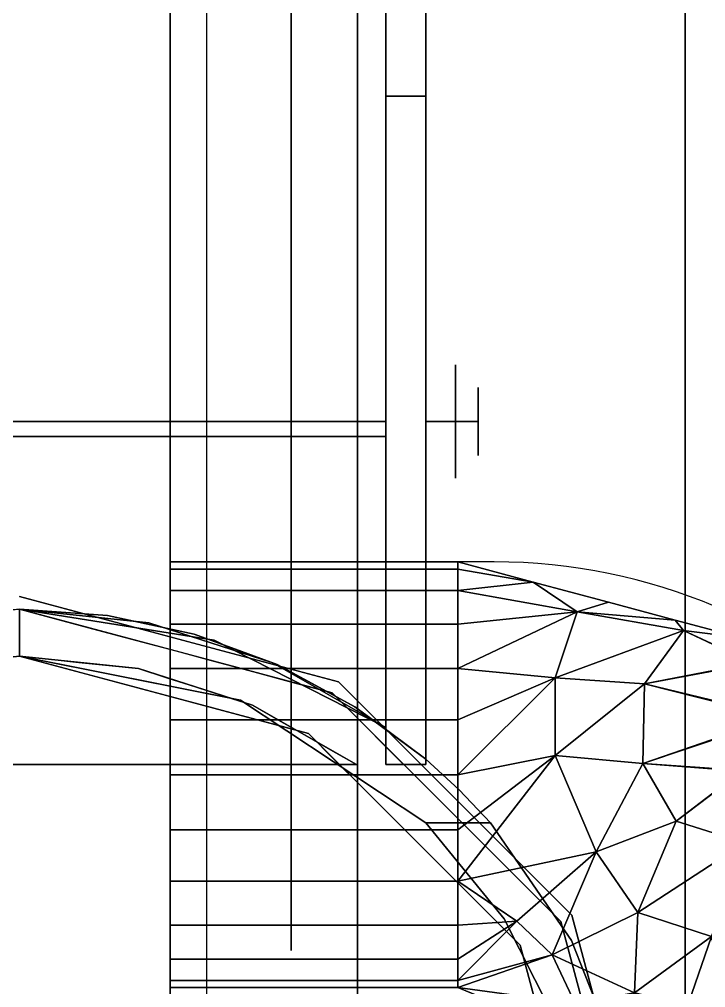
# Model space of a CAD drawing. Header units: millimetres. Extents: x -2 to 771, y -886 to 7.
# Drawn here: x 690.5 to 729.1, y -136.9 to -82.3 of the extents above; entities that cross this region are included whole.
import ezdxf

# ---------------------------------------------------------------- set-up
doc = ezdxf.new("R2010")
doc.units = ezdxf.units.MM
for name, color, linetype in [('IQ_200_2D', 1, 'Continuous'), ('IQ_200_3D', 1, 'Continuous'), ('IQ_204_2D', 7, 'Continuous'), ('IQ_204_3D', 7, 'Continuous')]:
    doc.layers.add(name, color=color, linetype=linetype)

msp = doc.modelspace()

# ---------------------------------------------------------------- linework, layer by layer
at = {"layer": 'IQ_200_2D'}
msp.add_line((701, -27.5), (701, -817.5), dxfattribs=at)
at = {"layer": 'IQ_200_3D'}
for points, invisible_edges in [([(767.956, -60, 157), (-2.044, -825, 157), (-2.044, -60, 157), (57.956, 0, 157)], 13), ([(-2.044, -60, 190), (-2.044, -825, 190), (767.956, -60, 190), (57.956, 0, 190)], 14), ([(-2.044, -825, 157), (767.956, -60, 157), (767.956, -825, 157), (707.956, -885, 157)], 13), ([(767.956, -825, 190), (767.956, -60, 190), (-2.044, -825, 190), (707.956, -885, 190)], 14), ([(727.956, -845, 150), (37.956, -845, 150), (37.956, -80, 150), (727.956, -80, 150)], 5)]:
    msp.add_3dface(points, dxfattribs=dict(at, invisible_edges=invisible_edges))
for points in [[(698.956, -63.897, 1570), (698.956, -777.097, 1570), (698.956, -817.5, 1470), (698.956, -27.5, 1470)], [(698.956, -817.5, 1470), (698.956, -817.5, 190), (698.956, -27.5, 190), (698.956, -27.5, 1470)], [(698.956, -777.097, 1570), (698.956, -63.897, 1570), (66.956, -63.897, 1570), (66.956, -777.097, 1570)], [(727.956, -845, 157), (727.956, -845, 150), (727.956, -80, 150), (727.956, -80, 157)]]:
    msp.add_3dface(points, dxfattribs=at)
at = {"layer": 'IQ_204_2D'}
msp.add_line((717.2, -112.916), (701, -112.916), dxfattribs=at)
msp.add_arc((717.2, -144.916), 32, 0, 90, dxfattribs=at)
at = {"layer": 'IQ_204_3D'}
for points, invisible_edges in [([(709.506, -65.283, 82.473), (709.506, -82.959, 96.569), (709.506, -86.571, 76.165), (709.506, -75.181, 60.489)], 10), ([(709.506, -65.283, 19.127), (709.506, -75.181, 41.111), (709.506, -86.571, 25.435), (709.506, -82.959, 5.031)], 5), ([(711.096, -67.192, 105.995), (711.096, -105.84, 105.995), (711.096, -105.84, 102.564), (711.096, -65.806, 102.564)], 8), ([(667.586, -67.192, 109.985), (685.491, -115.93, 109.985), (690.456, -115.578, 109.985), (713.355, -67.192, 109.985)], 5), ([(690.456, -115.578, 105.995), (683.158, -116.343, 105.995), (669.815, -67.192, 105.995), (711.096, -67.192, 105.995)], 10), ([(711.096, -67.192, 105.995), (697.753, -116.343, 105.995), (690.456, -115.578, 105.995)], 13), ([(695.428, -115.931, 109.985), (713.355, -67.192, 109.985), (690.456, -115.578, 109.985)], 3), ([(713.355, -67.192, 109.985), (695.428, -115.931, 109.985), (700.295, -116.98, 109.985)], 13), ([(697.753, -116.343, 105.995), (711.096, -67.192, 105.995), (704.734, -118.602, 105.995)], 3), ([(713.355, -67.192, 109.985), (700.295, -116.98, 109.985), (704.969, -118.707, 109.985)], 13), ([(711.096, -122.258, 105.995), (704.734, -118.602, 105.995), (711.096, -67.192, 105.995)], 2), ([(704.969, -118.707, 109.985), (709.355, -121.077, 109.985), (713.355, -67.192, 109.985)], 14), ([(709.355, -121.077, 109.985), (713.355, -124.036, 109.985), (713.355, -67.192, 109.985)], 12), ([(711.096, -67.192, 105.995), (711.096, -86.667, 98.177), (711.096, -122.258, 105.995)], 2), ([(713.355, -86.667, 98.177), (713.355, -67.192, 105.995), (713.355, -67.192, 109.985), (713.355, -124.036, 109.985)], 8), ([(671.406, -74.121, 89.521), (671.406, -82.959, 96.569), (709.506, -82.959, 96.569), (709.506, -74.121, 89.521)], 10), ([(671.406, -74.121, 12.079), (709.506, -74.121, 12.079), (709.506, -82.959, 5.031), (671.406, -82.959, 5.031)], 5), ([(705.757, -99.598, 53.919), (705.757, -75.181, 60.489), (705.757, -86.571, 76.165), (705.757, -105, 57.038)], 5), ([(705.757, -75.181, 41.111), (705.757, -75.181, 60.489), (705.757, -99.598, 53.919), (705.757, -99.598, 47.681)], 10), ([(705.757, -86.571, 25.435), (705.757, -75.181, 41.111), (705.757, -99.598, 47.681), (705.757, -105, 44.562)], 10), ([(709.506, -80.876, 68.327), (709.506, -86.571, 76.165), (705.757, -80.876, 68.327), (705.757, -75.181, 60.489)], 10), ([(709.506, -80.876, 33.273), (705.757, -80.876, 33.273), (705.757, -86.571, 25.435), (709.506, -86.571, 25.435)], 5), ([(709.506, -86.571, 76.165), (705.757, -86.571, 76.165), (705.757, -80.876, 68.327)], 13), ([(671.406, -82.959, 5.031), (709.506, -82.959, 5.031), (671.406, -91.003, 3.195)], 3), ([(671.406, -91.003, 98.405), (709.506, -82.959, 96.569), (671.406, -82.959, 96.569)], 3), ([(671.406, -91.003, 3.195), (709.506, -82.959, 5.031), (709.506, -93.979, 2.515)], 13), ([(709.506, -82.959, 96.569), (671.406, -91.003, 98.405), (709.506, -93.979, 99.085)], 3), ([(709.506, -82.959, 96.569), (709.506, -105, 101.6), (709.506, -105, 82.153), (709.506, -86.571, 76.165)], 8), ([(709.506, -82.959, 5.031), (709.506, -86.571, 25.435), (709.506, -105, 19.447), (709.506, -105)], 1), ([(705.757, -105, 82.153), (705.757, -105, 57.038), (705.757, -86.571, 76.165)], 2), ([(705.757, -105, 44.562), (705.757, -105, 19.447), (705.757, -86.571, 25.435)], 12), ([(709.506, -86.571, 25.435), (705.757, -86.571, 25.435), (705.757, -95.786, 22.441), (709.506, -95.786, 22.441)], 5), ([(709.506, -95.786, 79.159), (705.757, -93.569, 78.439), (709.506, -86.571, 76.165)], 3), ([(705.757, -86.571, 76.165), (709.506, -86.571, 76.165), (705.757, -93.569, 78.439)], 3), ([(713.355, -86.667, 52.261), (713.355, -87.309, 47.385), (711.096, -87.309, 47.385), (711.096, -86.667, 52.261)], 2), ([(711.096, -122.258, 52.717), (711.096, -122.258, 105.995), (711.096, -86.667, 98.177), (711.096, -86.667, 52.261)], 10), ([(711.096, -122.258, 52.717), (711.096, -86.667, 52.261), (711.096, -87.309, 47.385), (711.096, -89.191, 42.842)], 9), ([(713.355, -87.309, 47.385), (713.355, -86.667, 52.261), (713.355, -124.036, 52.717), (713.355, -89.191, 42.842)], 6), ([(713.355, -124.036, 52.717), (713.355, -86.667, 52.261), (713.355, -86.667, 98.177), (713.355, -124.036, 109.985)], 5), ([(711.096, -89.191, 42.842), (711.096, -87.309, 47.385), (713.355, -87.309, 47.385), (713.355, -89.191, 42.842)], 10), ([(711.096, -92.184, 38.941), (711.096, -89.191, 42.842), (713.355, -89.191, 42.842), (713.355, -92.184, 38.941)], 10), ([(711.096, -92.184, 38.941), (711.096, -96.086, 35.947), (711.096, -122.258, 52.717), (711.096, -89.191, 42.842)], 6), ([(713.355, -92.184, 38.941), (713.355, -89.191, 42.842), (713.355, -124.036, 52.717), (713.355, -96.086, 35.947)], 6), ([(671.406, -105), (671.406, -91.003, 3.195), (709.506, -93.979, 2.515)], 14), ([(671.406, -105, 101.6), (709.506, -93.979, 99.085), (671.406, -91.003, 98.405)], 3), ([(711.096, -96.086, 35.947), (711.096, -92.184, 38.941), (713.355, -92.184, 38.941), (713.355, -96.086, 35.947)], 10), ([(705.757, -99.284, 80.296), (705.757, -93.569, 78.439), (709.506, -95.786, 79.159)], 14), ([(709.506, -105), (671.406, -105), (709.506, -93.979, 2.515)], 2), ([(671.406, -105, 101.6), (709.506, -105, 101.6), (709.506, -93.979, 99.085)], 12), ([(709.506, -95.786, 22.441), (705.757, -95.786, 22.441), (705.757, -105, 19.447), (709.506, -105, 19.447)], 1), ([(709.506, -105, 82.153), (705.757, -99.284, 80.296), (709.506, -95.786, 79.159)], 3), ([(711.096, -100.629, 34.065), (711.096, -96.086, 35.947), (713.355, -96.086, 35.947), (713.355, -100.629, 34.065)], 10), ([(711.096, -100.629, 34.065), (711.096, -105.504, 33.423), (711.096, -122.258, 52.717), (711.096, -96.086, 35.947)], 6), ([(713.355, -100.629, 34.065), (713.355, -96.086, 35.947), (713.355, -124.036, 52.717), (713.355, -105.504, 33.423)], 6), ([(709.506, -105, 82.153), (705.757, -105, 82.153), (705.757, -99.284, 80.296)], 12), ([(705.757, -105, 44.562), (705.757, -99.598, 47.681), (711.096, -99.598, 47.681), (711.096, -105, 44.562)], 2), ([(711.096, -99.598, 53.919), (711.096, -99.598, 47.681), (705.757, -99.598, 47.681), (705.757, -99.598, 53.919)], 10), ([(705.757, -99.598, 53.919), (705.757, -105, 57.038), (711.096, -105, 57.038), (711.096, -99.598, 53.919)], 8), ([(711.096, -99.598, 53.919), (711.096, -105, 57.038), (711.096, -105, 50.8)], 12), ([(711.096, -105, 50.8), (711.096, -105, 44.562), (711.096, -99.598, 47.681), (711.096, -99.598, 53.919)], 8), ([(711.096, -105.504, 33.423), (711.096, -100.629, 34.065), (713.355, -100.629, 34.065), (713.355, -105.504, 33.423)], 10), ([(715.03, -101.812, 50.8), (715.03, -105, 47.612), (713.355, -105, 47.612), (713.355, -101.812, 50.8)], 8), ([(713.355, -101.812, 50.8), (713.355, -105, 53.988), (715.03, -105, 53.988), (715.03, -101.812, 50.8)], 8), ([(716.3, -103.082, 50.8), (716.3, -105, 48.882), (715.03, -105, 47.612), (715.03, -101.812, 50.8)], 8), ([(715.03, -101.812, 50.8), (715.03, -105, 53.988), (716.3, -105, 52.718)], 12), ([(715.03, -101.812, 50.8), (716.3, -105, 52.718), (716.3, -103.082, 50.8)], 13), ([(709.506, -105, 101.6), (671.406, -105, 101.6), (709.506, -116.021, 99.085)], 2), ([(671.406, -105, 101.6), (671.406, -118.997, 98.405), (709.506, -116.021, 99.085)], 14), ([(671.406, -105), (709.506, -116.021, 2.515), (671.406, -118.997, 3.195)], 3), ([(671.406, -105), (709.506, -105), (709.506, -116.021, 2.515)], 12), ([(705.757, -105, 57.038), (705.757, -110.402, 53.919), (711.096, -110.402, 53.919), (711.096, -105, 57.038)], 2), ([(705.757, -110.402, 47.681), (705.757, -105, 44.562), (711.096, -105, 44.562), (711.096, -110.402, 47.681)], 8), ([(705.757, -105, 57.038), (705.757, -105, 82.153), (705.757, -123.429, 76.165), (705.757, -110.402, 53.919)], 4), ([(705.757, -110.402, 47.681), (705.757, -134.819, 41.111), (705.757, -123.429, 25.435), (705.757, -105, 44.562)], 5), ([(705.757, -105, 44.562), (705.757, -123.429, 25.435), (705.757, -105, 19.447)], 1), ([(709.506, -114.214, 79.159), (705.757, -114.214, 79.159), (705.757, -105, 82.153), (709.506, -105, 82.153)], 1), ([(709.506, -105, 19.447), (705.757, -105, 19.447), (705.757, -110.716, 21.304)], 12), ([(709.506, -105, 19.447), (705.757, -110.716, 21.304), (709.506, -114.214, 22.441)], 3), ([(709.506, -105, 82.153), (709.506, -105, 101.6), (709.506, -127.041, 96.569), (709.506, -123.429, 76.165)], 4), ([(709.506, -105, 19.447), (709.506, -123.429, 25.435), (709.506, -127.041, 5.031), (709.506, -105)], 2), ([(711.096, -105, 57.038), (711.096, -110.402, 53.919), (711.096, -105, 50.8)], 2), ([(711.096, -110.402, 47.681), (711.096, -105, 44.562), (711.096, -105, 50.8), (711.096, -110.402, 53.919)], 4), ([(715.03, -108.188, 50.8), (715.03, -105, 53.988), (713.355, -105, 53.988), (713.355, -108.188, 50.8)], 8), ([(713.355, -108.188, 50.8), (713.355, -105, 47.612), (715.03, -105, 47.612), (715.03, -108.188, 50.8)], 8), ([(716.3, -105, 52.718), (715.03, -105, 53.988), (716.3, -106.918, 50.8)], 2), ([(716.3, -106.918, 50.8), (715.03, -105, 53.988), (715.03, -108.188, 50.8)], 13), ([(715.03, -108.188, 50.8), (715.03, -105, 47.612), (716.3, -105, 48.882)], 12), ([(715.03, -108.188, 50.8), (716.3, -105, 48.882), (716.3, -106.918, 50.8)], 13), ([(713.355, -105.504, 33.423), (713.355, -110.38, 34.065), (711.096, -110.38, 34.065), (711.096, -105.504, 33.423)], 10), ([(711.096, -122.258, 52.717), (711.096, -105.504, 33.423), (711.096, -110.38, 34.065), (711.096, -114.923, 35.947)], 9), ([(713.355, -110.38, 34.065), (713.355, -105.504, 33.423), (713.355, -124.036, 52.717), (713.355, -114.923, 35.947)], 6), ([(711.096, -110.402, 47.681), (711.096, -110.402, 53.919), (705.757, -110.402, 53.919), (705.757, -110.402, 47.681)], 10), ([(705.757, -110.402, 53.919), (705.757, -123.429, 76.165), (705.757, -134.819, 60.489), (705.757, -134.819, 41.111)], 9), ([(705.757, -134.819, 41.111), (705.757, -110.402, 47.681), (705.757, -110.402, 53.919)], 13), ([(705.757, -110.716, 21.304), (705.757, -116.431, 23.161), (709.506, -114.214, 22.441)], 14), ([(711.096, -114.923, 35.947), (711.096, -110.38, 34.065), (713.355, -110.38, 34.065), (713.355, -114.923, 35.947)], 10), ([(709.506, -123.429, 76.165), (705.757, -123.429, 76.165), (705.757, -114.214, 79.159), (709.506, -114.214, 79.159)], 5), ([(709.506, -114.214, 22.441), (705.757, -116.431, 23.161), (709.506, -123.429, 25.435)], 3), ([(690.456, -114.867, 117.107), (699.441, -117.274, 150), (699.986, -117.42, 117.107)], 3), ([(699.441, -117.274, 150), (690.456, -114.867, 117.107), (690.456, -114.867, 150)], 1), ([(711.096, -118.824, 38.941), (711.096, -114.923, 35.947), (713.355, -114.923, 35.947), (713.355, -118.824, 38.941)], 10), ([(711.096, -122.258, 52.717), (711.096, -114.923, 35.947), (711.096, -118.824, 38.941), (711.096, -121.818, 42.842)], 9), ([(713.355, -118.824, 38.941), (713.355, -114.923, 35.947), (713.355, -124.036, 52.717)], 14), ([(690.456, -118.233, 52.717), (690.456, -115.578, 52.717), (701.426, -117.33, 52.717), (702.915, -120.71, 52.717)], 4), ([(694.859, -116.758, 116.938), (690.456, -115.578, 109.985), (690.456, -115.578, 116.938)], 1), ([(690.456, -115.578, 109.985), (694.859, -116.758, 116.938), (695.428, -115.931, 109.985)], 3), ([(690.456, -115.578, 52.717), (690.456, -115.578, 105.995), (697.753, -116.343, 105.995)], 12), ([(690.456, -115.578, 52.717), (697.753, -116.343, 105.995), (701.426, -117.33, 52.717)], 3), ([(708.07, -120.298, 116.938), (690.456, -115.578, 116.938), (690.456, -118.233, 116.938), (706.743, -122.597, 116.938)], 8), ([(671.406, -118.997, 98.405), (709.506, -127.041, 96.569), (709.506, -116.021, 99.085)], 13), ([(709.506, -127.041, 5.031), (671.406, -118.997, 3.195), (709.506, -116.021, 2.515)], 3), ([(697.061, -117.348, 116.938), (695.428, -115.931, 109.985), (694.859, -116.758, 116.938)], 3), ([(695.428, -115.931, 109.985), (697.061, -117.348, 116.938), (697.861, -116.456, 109.985)], 3), ([(699.263, -117.938, 116.938), (697.861, -116.456, 109.985), (697.061, -117.348, 116.938)], 3), ([(704.734, -118.602, 105.995), (701.426, -117.33, 52.717), (697.753, -116.343, 105.995)], 3), ([(699.263, -117.938, 116.938), (700.295, -116.98, 109.985), (697.861, -116.456, 109.985)], 13), ([(705.757, -123.429, 25.435), (709.506, -123.429, 25.435), (705.757, -116.431, 23.161)], 3), ([(700.295, -116.98, 109.985), (699.263, -117.938, 116.938), (701.465, -118.528, 116.938)], 13), ([(708.426, -119.682, 150), (699.986, -117.42, 117.107), (699.441, -117.274, 150)], 3), ([(701.465, -118.528, 116.938), (702.632, -117.844, 109.985), (700.295, -116.98, 109.985)], 13), ([(711.096, -122.258, 52.717), (711.096, -124.342, 52.717), (702.915, -120.71, 52.717), (701.426, -117.33, 52.717)], 6), ([(711.096, -122.258, 52.717), (701.426, -117.33, 52.717), (704.734, -118.602, 105.995)], 14), ([(708.426, -119.682, 150), (708.426, -119.682, 117.107), (699.986, -117.42, 117.107)], 13), ([(703.667, -119.118, 116.938), (702.632, -117.844, 109.985), (701.465, -118.528, 116.938)], 3), ([(704.969, -118.707, 109.985), (702.632, -117.844, 109.985), (703.667, -119.118, 116.938)], 14), ([(690.456, -118.233, 109.985), (683.745, -118.931, 109.985), (677.323, -120.997, 109.985), (697.166, -118.931, 109.985)], 4), ([(690.456, -118.233, 105.995), (697.166, -118.931, 105.995), (703.588, -120.997, 105.995), (683.745, -118.931, 105.995)], 4), ([(696.685, -119.471, 52.717), (697.166, -118.931, 105.995), (690.456, -118.233, 105.995)], 13), ([(696.685, -119.471, 52.717), (690.456, -118.233, 105.995), (690.456, -118.233, 52.717)], 1), ([(692.491, -118.778, 116.938), (690.456, -118.233, 116.938), (692.133, -118.407, 109.985)], 14), ([(690.456, -118.233, 109.985), (692.133, -118.407, 109.985), (690.456, -118.233, 116.938)], 2), ([(692.133, -118.407, 109.985), (693.811, -118.582, 109.985), (692.491, -118.778, 116.938)], 14), ([(671.464, -124.342, 105.995), (677.323, -120.997, 105.995), (683.745, -118.931, 105.995), (703.588, -120.997, 105.995)], 12), ([(709.447, -124.342, 109.985), (703.588, -120.997, 109.985), (697.166, -118.931, 109.985), (677.323, -120.997, 109.985)], 12), ([(693.811, -118.582, 109.985), (694.527, -119.324, 116.938), (692.491, -118.778, 116.938)], 13), ([(693.811, -118.582, 109.985), (695.488, -118.757, 109.985), (694.527, -119.324, 116.938)], 14), ([(694.527, -119.324, 116.938), (695.488, -118.757, 109.985), (696.563, -119.869, 116.938)], 3), ([(697.166, -118.931, 109.985), (696.563, -119.869, 116.938), (695.488, -118.757, 109.985)], 3), ([(698.599, -120.415, 116.938), (696.563, -119.869, 116.938), (697.166, -118.931, 109.985)], 14), ([(696.685, -119.471, 52.717), (702.915, -120.71, 52.717), (697.166, -118.931, 105.995)], 14), ([(697.166, -118.931, 109.985), (698.771, -119.448, 109.985), (698.599, -120.415, 116.938)], 14), ([(697.166, -118.931, 105.995), (702.915, -120.71, 52.717), (703.588, -120.997, 105.995)], 3), ([(704.969, -118.707, 109.985), (703.667, -119.118, 116.938), (705.868, -119.708, 116.938)], 13), ([(704.734, -118.602, 105.995), (711.096, -122.258, 105.995), (711.096, -122.258, 52.717)], 12), ([(707.162, -119.892, 109.985), (704.969, -118.707, 109.985), (705.868, -119.708, 116.938)], 14), ([(711.096, -121.818, 42.842), (711.096, -118.824, 38.941), (713.355, -118.824, 38.941), (713.355, -121.818, 42.842)], 10), ([(713.355, -124.036, 52.717), (713.355, -123.7, 47.385), (713.355, -121.818, 42.842), (713.355, -118.824, 38.941)], 9), ([(671.406, -127.041, 96.569), (709.506, -127.041, 96.569), (671.406, -118.997, 98.405)], 3), ([(671.406, -118.997, 3.195), (709.506, -127.041, 5.031), (671.406, -127.041, 5.031)], 3), ([(698.771, -119.448, 109.985), (700.377, -119.964, 109.985), (698.599, -120.415, 116.938)], 14), ([(700.635, -120.96, 116.938), (698.599, -120.415, 116.938), (700.377, -119.964, 109.985)], 14), ([(700.377, -119.964, 109.985), (701.983, -120.481, 109.985), (700.635, -120.96, 116.938)], 14), ([(705.868, -119.708, 116.938), (708.07, -120.298, 116.938), (707.162, -119.892, 109.985)], 14), ([(708.07, -120.298, 116.938), (709.355, -121.077, 109.985), (707.162, -119.892, 109.985)], 13), ([(715.004, -126.26, 117.107), (708.426, -119.682, 117.107), (708.426, -119.682, 150), (715.004, -126.26, 150)], 10), ([(702.671, -121.506, 116.938), (700.635, -120.96, 116.938), (701.983, -120.481, 109.985)], 14), ([(701.983, -120.481, 109.985), (703.588, -120.997, 109.985), (702.671, -121.506, 116.938)], 14), ([(706.743, -122.597, 116.938), (718.666, -134.52, 116.938), (720.965, -133.193, 116.938), (708.07, -120.298, 116.938)], 10), ([(709.355, -121.077, 109.985), (708.07, -120.298, 116.938), (709.682, -121.91, 116.938)], 13), ([(671.464, -124.342, 105.995), (703.588, -120.997, 105.995), (709.447, -124.342, 105.995)], 1), ([(671.464, -124.342, 109.985), (709.447, -124.342, 109.985), (677.323, -120.997, 109.985)], 2), ([(704.707, -122.051, 116.938), (702.671, -121.506, 116.938), (703.588, -120.997, 109.985)], 14), ([(708.132, -124.172, 52.717), (703.588, -120.997, 105.995), (702.915, -120.71, 52.717)], 3), ([(711.096, -124.342, 52.717), (713.349, -127.633, 52.717), (702.915, -120.71, 52.717)], 13), ([(703.588, -120.997, 109.985), (705.053, -121.833, 109.985), (704.707, -122.051, 116.938)], 14), ([(708.132, -124.172, 52.717), (709.447, -124.342, 105.995), (703.588, -120.997, 105.995)], 13), ([(709.682, -121.91, 116.938), (711.355, -122.557, 109.985), (709.355, -121.077, 109.985)], 13), ([(704.707, -122.051, 116.938), (705.053, -121.833, 109.985), (706.743, -122.597, 116.938)], 3), ([(705.053, -121.833, 109.985), (706.518, -122.669, 109.985), (706.743, -122.597, 116.938)], 14), ([(711.294, -123.522, 116.938), (711.355, -122.557, 109.985), (709.682, -121.91, 116.938)], 3), ([(711.096, -123.7, 47.385), (711.096, -121.818, 42.842), (713.355, -121.818, 42.842), (713.355, -123.7, 47.385)], 10), ([(711.096, -123.7, 47.385), (711.096, -122.258, 52.717), (711.096, -121.818, 42.842)], 3), ([(711.096, -124.342, 52.261), (711.096, -124.342, 52.717), (711.096, -122.258, 52.717), (711.096, -123.7, 47.385)], 4), ([(706.518, -122.669, 109.985), (707.983, -123.506, 109.985), (706.743, -122.597, 116.938)], 14), ([(708.234, -124.087, 116.938), (706.743, -122.597, 116.938), (707.983, -123.506, 109.985)], 14), ([(711.294, -123.522, 116.938), (713.355, -124.036, 109.985), (711.355, -122.557, 109.985)], 13), ([(709.506, -129.124, 68.327), (705.757, -129.124, 68.327), (705.757, -123.429, 76.165), (709.506, -123.429, 76.165)], 5), ([(705.757, -129.124, 33.273), (709.506, -129.124, 33.273), (709.506, -123.429, 25.435), (705.757, -123.429, 25.435)], 5), ([(707.983, -123.506, 109.985), (709.447, -124.342, 109.985), (708.234, -124.087, 116.938)], 14), ([(709.506, -144.717, 82.473), (709.506, -134.819, 60.489), (709.506, -123.429, 76.165), (709.506, -127.041, 96.569)], 5), ([(709.506, -123.429, 25.435), (709.506, -134.819, 41.111), (709.506, -144.717, 19.127), (709.506, -127.041, 5.031)], 10), ([(711.096, -124.342, 52.261), (711.096, -123.7, 47.385), (713.355, -123.7, 47.385), (713.355, -124.342, 52.261)], 2), ([(713.355, -124.036, 109.985), (711.294, -123.522, 116.938), (712.906, -125.134, 116.938), (714.518, -126.746, 116.938)], 9), ([(713.355, -124.342, 52.261), (713.355, -123.7, 47.385), (713.355, -124.036, 52.717), (713.355, -124.342, 52.717)], 2), ([(708.132, -124.172, 52.717), (713.349, -127.633, 52.717), (709.447, -124.342, 105.995)], 14), ([(709.724, -125.578, 116.938), (708.234, -124.087, 116.938), (709.447, -124.342, 109.985)], 14), ([(712.705, -128.559, 116.938), (709.447, -124.342, 105.995), (713.349, -127.633, 52.717)], 15), ([(709.447, -124.342, 109.985), (709.447, -124.342, 105.995), (709.724, -125.578, 116.938)], 14), ([(709.447, -124.342, 105.995), (712.705, -128.559, 116.938), (709.724, -125.578, 116.938)], 13), ([(711.096, -124.342, 52.717), (713.355, -124.342, 52.717), (713.349, -127.633, 52.717)], 14), ([(713.349, -127.633, 52.717), (713.355, -124.342, 52.717), (715.228, -125.759, 52.717), (716.99, -127.633, 52.717)], 3), ([(715.228, -125.759, 52.717), (713.355, -124.342, 52.717), (713.355, -124.036, 52.717)], 1), ([(713.355, -124.036, 109.985), (715.228, -125.759, 52.717), (713.355, -124.036, 52.717)], 1), ([(716.99, -127.633, 52.717), (713.355, -124.036, 109.985), (714.518, -126.746, 116.938)], 15), ([(715.228, -125.759, 52.717), (713.355, -124.036, 109.985), (716.99, -127.633, 52.717)], 3), ([(721.581, -132.837, 117.107), (715.004, -126.26, 117.107), (715.004, -126.26, 150), (721.581, -132.837, 150)], 10), ([(709.506, -127.041, 96.569), (671.406, -127.041, 96.569), (671.406, -135.879, 89.521), (709.506, -135.879, 89.521)], 5), ([(671.406, -127.041, 5.031), (709.506, -127.041, 5.031), (709.506, -135.879, 12.079), (671.406, -135.879, 12.079)], 5), ([(714.518, -126.746, 116.938), (720.965, -133.193, 116.938), (716.99, -127.633, 52.717)], 14), ([(712.705, -128.559, 116.938), (713.349, -127.633, 52.717), (717.761, -133.044, 58.128)], 13), ([(713.349, -127.633, 52.717), (716.99, -127.633, 52.717), (717.761, -133.044, 58.128)], 2), ([(721.555, -134.258, 59.341), (717.761, -133.044, 58.128), (716.99, -127.633, 52.717)], 3), ([(720.965, -133.193, 116.938), (721.555, -134.258, 59.341), (716.99, -127.633, 52.717)], 13), ([(717.761, -133.044, 58.128), (718.666, -134.52, 116.938), (712.705, -128.559, 116.938)], 13), ([(709.506, -134.819, 60.489), (705.757, -134.819, 60.489), (705.757, -129.124, 68.327), (709.506, -129.124, 68.327)], 5), ([(705.757, -134.819, 41.111), (709.506, -134.819, 41.111), (709.506, -129.124, 33.273), (705.757, -129.124, 33.273)], 5), ([(717.761, -133.044, 58.128), (721.555, -134.258, 59.341), (720.92, -139.272, 64.355)], 3), ([(717.761, -133.044, 58.128), (720.92, -139.272, 64.355), (718.666, -134.52, 116.938)], 14), ([(721.581, -132.837, 150), (723.989, -141.823, 150), (723.989, -141.823, 117.107), (721.581, -132.837, 117.107)], 10), ([(718.666, -134.52, 116.938), (723.031, -150.808, 116.938), (725.685, -150.808, 116.938), (720.965, -133.193, 116.938)], 10), ([(720.965, -133.193, 116.938), (724.499, -141.745, 66.829), (721.555, -134.258, 59.341)], 13), ([(724.499, -141.745, 66.829), (720.965, -133.193, 116.938), (723.325, -142, 116.938)], 13), ([(721.555, -134.258, 59.341), (724.499, -141.745, 66.829), (720.92, -139.272, 64.355)], 14), ([(705.757, -134.819, 60.489), (709.506, -134.819, 60.489), (709.506, -134.819, 50.8), (705.757, -134.819, 50.8)], 5), ([(705.757, -134.819, 50.8), (709.506, -134.819, 50.8), (709.506, -134.819, 41.111), (705.757, -134.819, 41.111)], 5), ([(709.506, -134.819, 60.489), (709.506, -144.717, 82.473), (709.506, -154.526, 62.104), (709.506, -134.819, 41.111)], 5), ([(709.506, -154.526, 39.496), (709.506, -144.717, 19.127), (709.506, -134.819, 41.111), (709.506, -154.526, 62.104)], 6), ([(718.666, -134.52, 116.938), (720.92, -139.272, 64.355), (720.849, -142.664, 116.938)], 3), ([(709.506, -144.717, 19.127), (671.406, -144.717, 19.127), (671.406, -135.879, 12.079), (709.506, -135.879, 12.079)], 5), ([(709.506, -135.879, 89.521), (671.406, -135.879, 89.521), (671.406, -144.717, 82.473), (709.506, -144.717, 82.473)], 5)]:
    msp.add_3dface(points, dxfattribs=dict(at, invisible_edges=invisible_edges))
for points in [[(669.845, -65.806, 102.564), (711.096, -65.806, 102.564), (711.096, -105.84, 102.564), (669.845, -105.84, 102.564)], [(669.845, -105.84, 105.995), (711.096, -105.84, 105.995), (711.096, -67.192, 105.995), (669.845, -67.192, 105.995)], [(713.355, -86.667, 98.177), (711.096, -86.667, 98.177), (711.096, -67.192, 105.995), (713.355, -67.192, 105.995)], [(713.355, -86.667, 52.261), (711.096, -86.667, 52.261), (711.096, -86.667, 98.177), (713.355, -86.667, 98.177)], [(713.355, -105, 50.8), (713.355, -105, 53.988), (713.355, -101.812, 50.8), (713.355, -105, 47.612)], [(716.3, -103.082, 50.8), (716.3, -105, 52.718), (716.3, -105, 50.8), (716.3, -105, 48.882)], [(713.355, -108.188, 50.8), (713.355, -105, 53.988), (713.355, -105, 50.8), (713.355, -105, 47.612)], [(716.3, -105, 50.8), (716.3, -105, 52.718), (716.3, -106.918, 50.8), (716.3, -105, 48.882)], [(669.845, -105.84, 102.564), (711.096, -105.84, 102.564), (711.096, -105.84, 105.995), (669.845, -105.84, 105.995)], [(671.464, -124.342, 109.985), (671.464, -124.342, 105.995), (709.447, -124.342, 105.995), (709.447, -124.342, 109.985)], [(713.355, -124.342, 52.261), (713.355, -124.342, 52.717), (711.096, -124.342, 52.717), (711.096, -124.342, 52.261)]]:
    msp.add_3dface(points, dxfattribs=at)

# ---------------------------------------------------------------- meshes
mesh = msp.add_polyface(dxfattribs=at)
corners = [(715.156, -136.916, 1064.221), (715.156, -136.507, 1067.327), (715.156, -135.308, 1070.221), (715.156, -133.401, 1072.706), (715.156, -130.916, 1074.613), (715.156, -128.022, 1075.812), (715.156, -124.916, 1076.221), (715.156, -121.81, 1075.812), (715.156, -118.916, 1074.613), (715.156, -116.43, 1072.706), (715.156, -114.523, 1070.221), (715.156, -113.325, 1067.327), (715.156, -112.916, 1064.221), (698.956, -112.916, 1064.221), (698.956, -113.325, 1067.327), (698.956, -114.523, 1070.221), (698.956, -116.43, 1072.706), (698.956, -118.916, 1074.613), (698.956, -121.81, 1075.812), (698.956, -124.916, 1076.221), (698.956, -128.022, 1075.812), (698.956, -130.916, 1074.613), (698.956, -133.401, 1072.706), (698.956, -135.308, 1070.221), (698.956, -136.507, 1067.327), (698.956, -136.916, 1064.221)]
mesh.append_faces([[corners[k] for k in face] for face in [(1, 24, 25, 0)]], dxfattribs={"vtx0": -1})
mesh.append_faces([[corners[k] for k in face] for face in [(11, 14, 15, 10), (9, 16, 17, 8), (10, 15, 16, 9), (8, 17, 18, 7), (19, 6, 7, 18), (5, 20, 21, 4), (4, 21, 22, 3), (2, 23, 24, 1), (3, 22, 23, 2), (20, 5, 6, 19)]], dxfattribs={"vtx0": -1, "vtx2": -1})
mesh.append_faces([[corners[k] for k in face] for face in [(12, 13, 14, 11)]], dxfattribs={"vtx2": -1})
mesh = msp.add_polyface(dxfattribs=at)
corners = [(715.156, -112.916, 1064.221), (715.156, -113.325, 1061.115), (715.156, -114.523, 1058.221), (715.156, -116.43, 1055.736), (715.156, -118.916, 1053.829), (715.156, -121.81, 1052.63), (715.156, -124.916, 1052.221), (715.156, -128.022, 1052.63), (715.156, -130.916, 1053.829), (715.156, -133.401, 1055.736), (715.156, -135.308, 1058.221), (715.156, -136.507, 1061.115), (715.156, -136.916, 1064.221), (698.956, -136.916, 1064.221), (698.956, -136.507, 1061.115), (698.956, -135.308, 1058.221), (698.956, -133.401, 1055.736), (698.956, -130.916, 1053.829), (698.956, -128.022, 1052.63), (698.956, -124.916, 1052.221), (698.956, -121.81, 1052.63), (698.956, -118.916, 1053.829), (698.956, -116.43, 1055.736), (698.956, -114.523, 1058.221), (698.956, -113.325, 1061.115), (698.956, -112.916, 1064.221)]
mesh.append_faces([[corners[k] for k in face] for face in [(1, 24, 25, 0)]], dxfattribs={"vtx0": -1})
mesh.append_faces([[corners[k] for k in face] for face in [(11, 14, 15, 10), (9, 16, 17, 8), (10, 15, 16, 9), (8, 17, 18, 7), (19, 6, 7, 18), (5, 20, 21, 4), (4, 21, 22, 3), (2, 23, 24, 1), (3, 22, 23, 2), (20, 5, 6, 19)]], dxfattribs={"vtx0": -1, "vtx2": -1})
mesh.append_faces([[corners[k] for k in face] for face in [(12, 13, 14, 11)]], dxfattribs={"vtx2": -1})
mesh = msp.add_polyface(dxfattribs=at)
corners = [(715.156, -136.916, 1064.221), (720.812, -139.259, 1064.221), (723.156, -144.916, 1064.221), (723.564, -144.916, 1067.327), (724.763, -144.916, 1070.221), (726.67, -144.916, 1072.706), (729.156, -144.916, 1074.613), (732.05, -144.916, 1075.812), (735.156, -144.916, 1076.221), (738.261, -144.916, 1075.812), (741.156, -144.916, 1074.613), (743.641, -144.916, 1072.706), (745.548, -144.916, 1070.221), (746.747, -144.916, 1067.327), (747.156, -144.916, 1064.221), (742.868, -128.916, 1064.221), (731.156, -117.203, 1064.221), (715.156, -112.916, 1064.221), (715.156, -113.325, 1067.327), (715.156, -114.523, 1070.221), (715.156, -116.43, 1072.706), (715.156, -118.916, 1074.613), (715.156, -121.81, 1075.812), (715.156, -124.916, 1076.221), (715.156, -128.022, 1075.812), (715.156, -130.916, 1074.613), (715.156, -133.401, 1072.706), (715.156, -135.308, 1070.221), (715.156, -136.507, 1067.327), (744.881, -136.427, 1064.221), (723.644, -115.19, 1064.221), (746.018, -140.672, 1064.221), (719.4, -114.053, 1064.221), (731.316, -128.756, 1075.877), (740.275, -134.397, 1073.796), (725.112, -137.206, 1073.661), (725.674, -119.797, 1073.796), (722.945, -129.267, 1075.953), (733.642, -137.979, 1076.218), (720.469, -135.068, 1072.369), (744.35, -138.2, 1070.919), (721.871, -115.722, 1070.919), (723.131, -140.756, 1069.005), (727.221, -140.461, 1073.867), (720.641, -123.827, 1076.086), (739.087, -139.827, 1075.359), (718.478, -133.165, 1073.35), (725.58, -124.273, 1075.807), (737.012, -123.059, 1064.221), (733.237, -121.703, 1071.65), (738.331, -126.936, 1071.766), (720.631, -119.457, 1074.59), (721.768, -137.812, 1070.387), (727.451, -127.533, 1076.151), (725.288, -132.679, 1075.494), (729.445, -134.04, 1076.046), (734.931, -132.108, 1075.68), (731.178, -124.71, 1074.733), (743.875, -132.672, 1064.221), (743.283, -132.207, 1069.314), (727.4, -116.197, 1064.221), (727.864, -116.788, 1069.314), (734.084, -120.131, 1064.221), (731.809, -118.635, 1068.749), (739.94, -125.988, 1064.221)]
mesh.append_faces([[corners[k] for k in face] for face in [(18, 32, 17)]], dxfattribs={"vtx0": -1})
mesh.append_faces([[corners[k] for k in face] for face in [(28, 46, 27), (6, 43, 5), (9, 45, 8), (29, 40, 31), (4, 42, 3), (8, 45, 7), (26, 46, 25), (19, 32, 18), (25, 44, 24), (60, 61, 16)]], dxfattribs={"vtx0": -1, "vtx1": -1})
mesh.append_faces([[corners[k] for k in face] for face in [(40, 58, 59), (41, 61, 60), (31, 40, 12), (40, 45, 10), (34, 50, 56), (45, 38, 7), (55, 56, 33), (43, 6, 38), (42, 4, 43), (55, 43, 38), (47, 53, 57), (44, 51, 23), (54, 39, 35), (40, 34, 45), (35, 42, 43), (55, 33, 54), (35, 52, 42), (52, 35, 39), (54, 33, 53), (44, 36, 51), (32, 19, 41), (36, 47, 49), (39, 46, 28), (44, 25, 37), (44, 47, 36), (47, 44, 37), (41, 51, 61), (38, 45, 34), (39, 37, 46), (25, 46, 37), (37, 53, 47), (57, 50, 49), (16, 61, 63), (50, 34, 59), (48, 49, 50), (61, 51, 36), (21, 51, 41), (0, 52, 39), (1, 42, 52), (54, 53, 37), (57, 53, 33), (39, 54, 37), (54, 35, 55), (43, 55, 35), (56, 55, 38), (34, 56, 38), (50, 33, 56), (50, 57, 33), (47, 57, 49), (40, 59, 34), (63, 36, 49), (36, 63, 61), (62, 63, 49), (15, 50, 59)]], dxfattribs={"vtx0": -1, "vtx1": -1, "vtx2": -1})
mesh.append_faces([[corners[k] for k in face] for face in [(40, 10, 11), (39, 28, 0), (43, 4, 5), (44, 23, 24), (51, 22, 23), (51, 21, 22), (52, 0, 1), (46, 26, 27), (45, 9, 10), (50, 15, 64), (40, 29, 58), (49, 48, 62)]], dxfattribs={"vtx0": -1, "vtx2": -1})
mesh.append_faces([[corners[k] for k in face] for face in [(12, 13, 31), (58, 15, 59), (11, 12, 40), (6, 7, 38), (30, 32, 41), (1, 2, 42), (19, 20, 41), (20, 21, 41), (2, 3, 42), (62, 16, 63), (60, 30, 41), (64, 48, 50)]], dxfattribs={"vtx1": -1, "vtx2": -1})
mesh.append_faces([[corners[k] for k in face] for face in [(13, 14, 31)]], dxfattribs={"vtx2": -1})
mesh = msp.add_polyface(dxfattribs=at)
corners = [(715.156, -112.916, 1064.221), (731.156, -117.203, 1064.221), (742.868, -128.916, 1064.221), (747.156, -144.916, 1064.221), (746.747, -144.916, 1061.115), (745.548, -144.916, 1058.221), (743.641, -144.916, 1055.736), (741.156, -144.916, 1053.829), (738.261, -144.916, 1052.63), (735.156, -144.916, 1052.221), (732.05, -144.916, 1052.63), (729.156, -144.916, 1053.829), (726.67, -144.916, 1055.736), (724.763, -144.916, 1058.221), (723.564, -144.916, 1061.115), (723.156, -144.916, 1064.221), (720.812, -139.259, 1064.221), (715.156, -136.916, 1064.221), (715.156, -136.507, 1061.115), (715.156, -135.308, 1058.221), (715.156, -133.401, 1055.736), (715.156, -130.916, 1053.829), (715.156, -128.022, 1052.63), (715.156, -124.916, 1052.221), (715.156, -121.81, 1052.63), (715.156, -118.916, 1053.829), (715.156, -116.43, 1055.736), (715.156, -114.523, 1058.221), (715.156, -113.325, 1061.115), (723.644, -115.19, 1064.221), (744.881, -136.427, 1064.221), (719.4, -114.053, 1064.221), (746.018, -140.672, 1064.221), (731.316, -128.756, 1052.565), (725.112, -137.206, 1054.78), (740.275, -134.397, 1054.646), (725.674, -119.797, 1054.646), (722.945, -129.267, 1052.488), (730.491, -138.461, 1052.701), (720.469, -135.068, 1056.073), (744.35, -138.2, 1057.522), (721.871, -115.722, 1057.522), (723.131, -140.756, 1059.436), (736.245, -139.43, 1052.355), (720.641, -123.827, 1052.355), (718.478, -133.165, 1055.092), (735.445, -134.222, 1052.585), (737.012, -123.059, 1064.221), (738.48, -126.828, 1056.911), (733.249, -121.637, 1056.868), (725.58, -124.273, 1052.635), (725.92, -140.849, 1055.743), (740.614, -139.44, 1053.852), (720.631, -119.457, 1053.852), (721.768, -137.812, 1058.055), (727.451, -127.533, 1052.291), (725.288, -132.679, 1052.948), (729.445, -134.04, 1052.396), (731.199, -124.668, 1053.734), (743.875, -132.672, 1064.221), (743.283, -132.207, 1059.128), (727.4, -116.197, 1064.221), (727.864, -116.788, 1059.128), (734.084, -120.131, 1064.221), (731.785, -118.609, 1059.716), (739.94, -125.988, 1064.221)]
mesh.append_faces([[corners[k] for k in face] for face in [(15, 42, 14), (14, 51, 13), (5, 32, 4), (11, 43, 10), (6, 40, 5), (32, 40, 30), (21, 45, 20), (19, 45, 18), (29, 41, 31), (23, 44, 22), (27, 41, 26), (25, 53, 24), (17, 54, 16), (59, 60, 2), (63, 64, 1)]], dxfattribs={"vtx0": -1, "vtx1": -1})
mesh.append_faces([[corners[k] for k in face] for face in [(43, 46, 35), (50, 55, 37), (11, 38, 43), (32, 5, 40), (42, 51, 14), (40, 52, 60), (44, 50, 37), (37, 55, 56), (52, 9, 43), (52, 43, 35), (34, 42, 54), (53, 36, 44), (51, 42, 34), (34, 54, 39), (46, 48, 35), (45, 21, 37), (53, 25, 41), (39, 54, 17), (33, 48, 46), (53, 44, 23), (56, 39, 37), (62, 41, 61), (40, 60, 59), (31, 41, 27), (57, 34, 56), (50, 44, 36), (45, 39, 18), (21, 44, 37), (46, 43, 38), (37, 39, 45), (57, 46, 38), (47, 48, 49), (64, 63, 49), (2, 60, 48), (58, 48, 33), (62, 64, 36), (36, 49, 50), (55, 58, 33), (34, 38, 51), (12, 51, 38), (60, 52, 35), (7, 52, 40), (62, 53, 41), (42, 16, 54), (58, 50, 49), (33, 57, 56), (33, 56, 55), (39, 56, 34), (46, 57, 33), (38, 34, 57), (50, 58, 55), (48, 58, 49), (48, 60, 35), (62, 1, 64), (62, 36, 53), (36, 64, 49)]], dxfattribs={"vtx0": -1, "vtx1": -1, "vtx2": -1})
mesh.append_faces([[corners[k] for k in face] for face in [(43, 9, 10), (31, 27, 28), (52, 7, 8), (48, 65, 2), (41, 29, 61), (49, 63, 47), (48, 47, 65)]], dxfattribs={"vtx0": -1, "vtx2": -1})
mesh.append_faces([[corners[k] for k in face] for face in [(11, 12, 38), (12, 13, 51), (61, 1, 62), (8, 9, 52), (6, 7, 40), (17, 18, 39), (19, 20, 45), (21, 22, 44), (23, 24, 53), (25, 26, 41), (15, 16, 42), (59, 30, 40)]], dxfattribs={"vtx1": -1, "vtx2": -1})
mesh.append_faces([[corners[k] for k in face] for face in [(32, 3, 4), (28, 0, 31)]], dxfattribs={"vtx2": -1})

doc.saveas('drawing.dxf')
